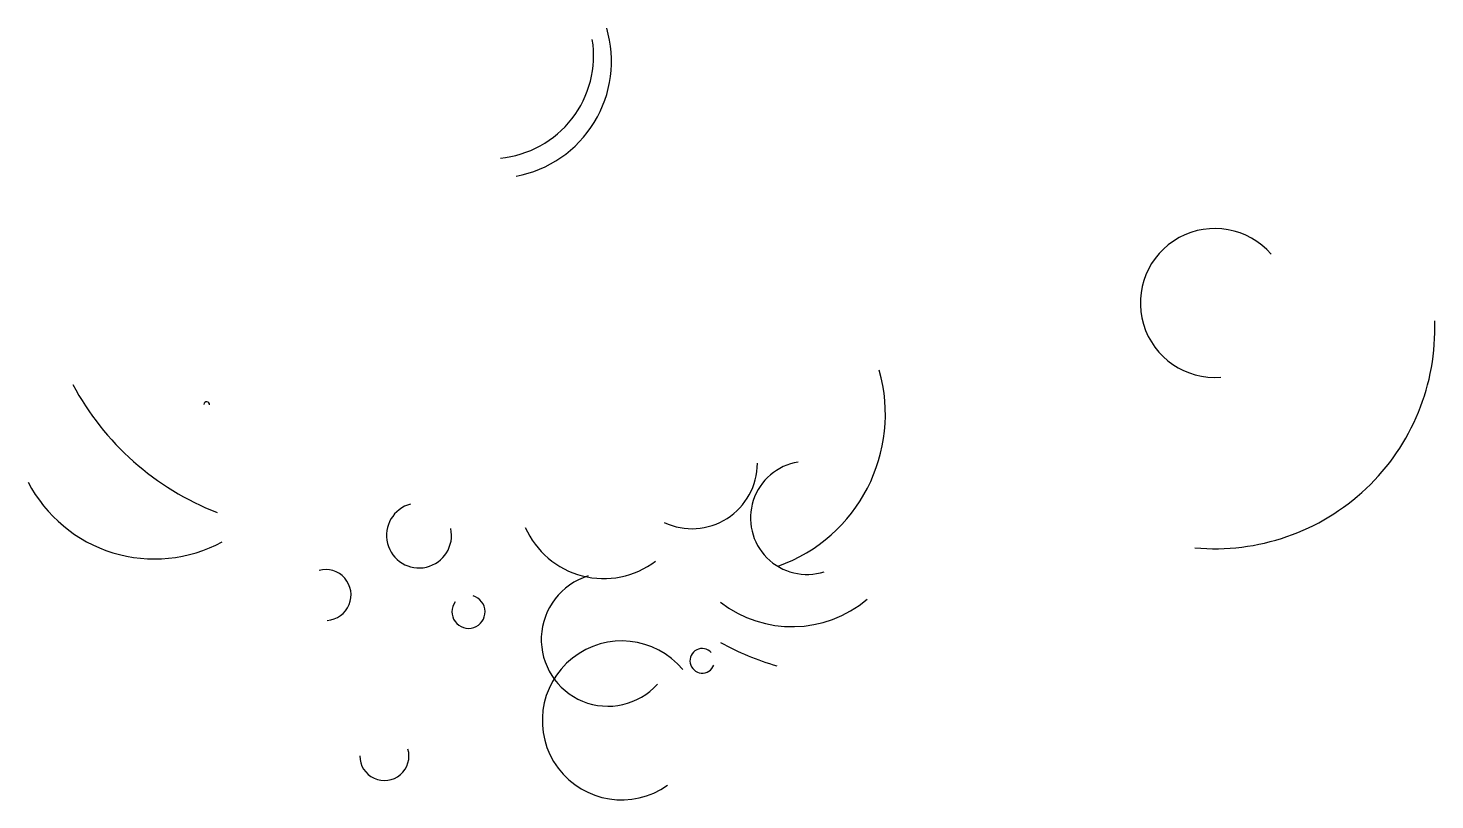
# Model space of a CAD drawing. Header units: inches. Extents: x 1103 to 3453, y -3149 to -1860.
import ezdxf

# ---------------------------------------------------------------- set-up
doc = ezdxf.new("R2010")
doc.units = ezdxf.units.IN
doc.header["$MEASUREMENT"] = 0

msp = doc.modelspace()

# ---------------------------------------------------------------- linework, layer by layer
for centre, radius, start, end in [((1875.4, -1905.6), 171.9, 275.3828, 8.9764), ((1881.8, -1915), 195.4, 280.593, 16.4115), ((3085.1, -2318.8), 124.4, 40.8143, 274.5323), ((3085.3, -2361.9), 367.3, 264.7662, 2.0538), ((2265, -2504.3), 269.7, 289.6613, 15.82), ((1586.6, -2235.6), 464.5, 208.1841, 248.7772), ((1401.1, -2488.5), 4.73, 355.8701, 175.742), ((2403.8, -2677.8), 94.4, 98.9684, 287.819), ((2211.5, -2586.3), 109.5, 245.1304, 359.8591), ((1313.8, -2508.5), 237.8, 207.436, 298.4587), ((1755.7, -2707), 54.3, 105.0189, 12.303), ((2064.2, -2636), 143.1, 203.6972, 307.3326), ((1599.7, -2806.4), 42.5, 273.761, 105.1119), ((2071.2, -2880.9), 111.3, 107.3518, 317.9214), ((1838.3, -2834.5), 27.7, 143.4958, 73.5869), ((2378.9, -2664.3), 195, 232.222, 310.0082), ((2094.3, -3016), 132.7, 39.7496, 305.2831), ((2479, -2490.8), 451.9, 240.9413, 253.8489), ((2228.8, -2916.4), 20.5, 42.8506, 339.3936), ((1697.8, -3075.3), 41.1, 179.7788, 16.2622)]:
    msp.add_arc(centre, radius, start, end)

doc.saveas('drawing.dxf')
